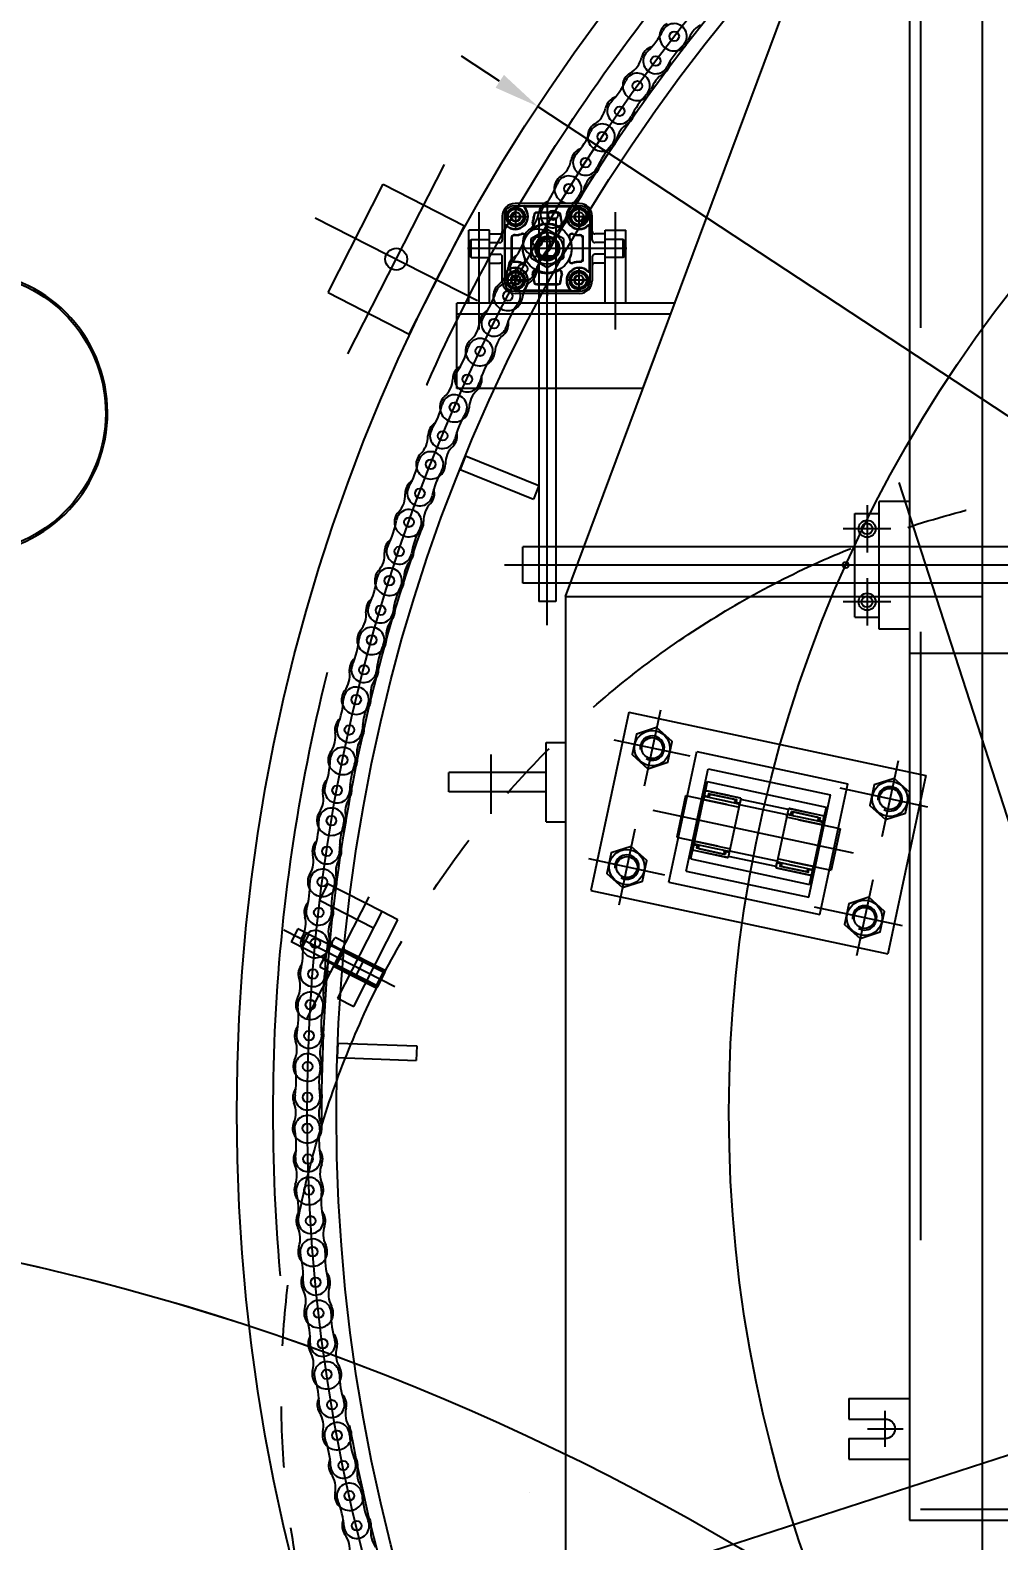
# Model space of a CAD drawing. Header units: millimetres. Extents: x 10462777 to 22643323, y 453826 to 1389191.
# Drawn here: x 11309565 to 11310362, y 586047 to 587289 of the extents above; entities that cross this region are included whole.
import ezdxf

# ---------------------------------------------------------------- set-up
doc = ezdxf.new("R2010")
doc.units = ezdxf.units.MM
doc.header["$LTSCALE"] = 200
doc.header["$MEASUREMENT"] = 0
doc.header["$PDMODE"] = 35
doc.header["$PDSIZE"] = -5
for name, pattern in [('CENTER', [2, 1.25, -0.25, 0.25, -0.25]), ('HIDDEN', [3.75, 2.5, -1.25]), ('PHANTOM', [2.5, 1.25, -0.25, 0.25, -0.25, 0.25, -0.25])]:
    doc.linetypes.add(name, pattern=pattern)
doc.layers.get('0').update_dxf_attribs({"linetype": 'CONTINUOUS'})
doc.layers.get('DEFPOINTS').update_dxf_attribs({"linetype": 'CONTINUOUS'})
for name, color, linetype in [('1', 1, 'CENTER'), ('2', 2, 'CONTINUOUS'), ('7', 7, 'CONTINUOUS'), ('CENTER', 1, 'CONTINUOUS'), ('DV1_DEFAULT', 7, 'CONTINUOUS'), ('H', 30, 'CONTINUOUS'), ('HIDDEN', 7, 'HIDDEN'), ('THIN', 3, 'CONTINUOUS')]:
    doc.layers.add(name, color=color, linetype=linetype)
doc.layers.add('203', color=7, linetype='CONTINUOUS', true_color=0xffffff)
doc.layers.add('LAYOUT', color=8, linetype='CONTINUOUS', lineweight=25)
doc.styles.get("Standard").update_dxf_attribs({"font": 'SYMBOL'})
doc.dimstyles.new('ROMANS', dxfattribs={"dimtxt": 2.5, "dimasz": 2.5, "dimexe": 1.25, "dimexo": 0.625, "dimtad": 1, "dimdec": 4, "dimdsep": 46, "dimlunit": 6, "dimtxsty": 'Standard', "dimcen": 2.5, "dimadec": 0, "dimazin": 0, "dimtfac": 1, "dimtdec": 4, "dimtmove": 0, "dimatfit": 3, "dimfxl": 1, "dimtolj": 1, "dimtzin": 0, "dimarcsym": 0})

# ---------------------------------------------------------------- blocks, each defined once
blk = doc.blocks.new('A$C3FED385B')
at = {"color": 9}
for p, q in [((32.5, 129), (31.5, 128)), ((31.5, 128), (31.5, 113)), ((46.5, 128), (31.5, 128)), ((46.5, 128), (45.5, 129)), ((46.5, 128), (46.5, 113)), ((27, 113), (27, 104.5)), ((34.2, 113), (34.2, 104.5)), ((43.8, 113), (43.8, 104.5)), ((51, 113), (51, 104.5)), ((11.4, 100.5), (66.6, 100.5)), ((32.2, 102.5), (12.5, 102.5)), ((20.5, 100.1), (57.5, 100.1)), ((45.8, 102.5), (65.5, 102.5)), ((2, 92), (2, 39)), ((4, 37.9), (4, 93.1)), ((9.2, 98), (5.5, 91.5)), ((5.5, 91.5), (9.2, 85)), ((16.8, 98), (9.2, 98)), ((20.5, 91.5), (16.8, 98)), ((16.8, 85), (20.5, 91.5)), ((27.9, 92.7), (27.9, 91.9)), ((28.3, 92.7), (28.3, 91.9)), ((47.6, 95.1), (30.4, 95.1)), ((47.6, 94.7), (30.4, 94.7)), ((49.7, 91.9), (49.7, 92.7)), ((50.1, 91.9), (50.1, 92.7)), ((61.2, 98), (57.5, 91.5)), ((57.5, 91.5), (61.2, 85)), ((68.8, 98), (61.2, 98)), ((72.5, 91.5), (68.8, 98)), ((68.8, 85), (72.5, 91.5)), ((74, 93.1), (74, 37.9)), ((76, 92), (76, 39)), ((4.4, 47), (4.4, 84)), ((9.2, 85), (16.8, 85)), ((12.6, 76.6), (11.8, 76.6)), ((12.6, 76.2), (11.8, 76.2)), ((20.5, 77), (20.5, 77)), ((31.2, 79), (23.4, 65.5)), ((27.5, 84), (27.5, 84)), ((46.8, 79), (31.2, 79)), ((34.6, 74.5), (43.4, 74.5)), ((54.6, 65.5), (46.8, 79)), ((50.5, 84), (50.5, 84)), ((57.5, 77), (57.5, 77)), ((61.2, 85), (68.8, 85)), ((66.2, 76.6), (65.4, 76.6)), ((66.2, 76.2), (65.4, 76.2)), ((73.6, 84), (73.6, 47)), ((9.4, 74.1), (9.4, 56.9)), ((9.8, 74.1), (9.8, 56.9)), ((23.4, 65.5), (31.2, 52)), ((46.8, 52), (54.6, 65.5)), ((68.2, 56.9), (68.2, 74.1)), ((68.6, 56.9), (68.6, 74.1)), ((11.8, 54.8), (12.6, 54.8)), ((11.8, 54.4), (12.6, 54.4)), ((20.5, 54), (20.5, 54)), ((31.2, 52), (46.8, 52)), ((34.6, 56.5), (43.4, 56.5)), ((57.5, 54), (57.5, 54)), ((65.4, 54.8), (66.2, 54.8)), ((65.4, 54.4), (66.2, 54.4)), ((9.2, 46), (5.5, 39.5)), ((5.5, 39.5), (9.2, 33)), ((16.8, 46), (9.2, 46)), ((20.5, 39.5), (16.8, 46)), ((16.8, 33), (20.5, 39.5)), ((27.5, 47), (27.5, 47)), ((27.9, 39.1), (27.9, 38.3)), ((28.3, 39.1), (28.3, 38.3)), ((49.7, 38.3), (49.7, 39.1)), ((50.1, 38.3), (50.1, 39.1)), ((50.5, 47), (50.5, 47)), ((61.2, 46), (57.5, 39.5)), ((57.5, 39.5), (61.2, 33)), ((68.8, 46), (61.2, 46)), ((72.5, 39.5), (68.8, 46)), ((68.8, 33), (72.5, 39.5)), ((9.2, 33), (16.8, 33)), ((66.6, 30.5), (11.4, 30.5)), ((12.5, 28.5), (32.2, 28.5)), ((57.5, 30.9), (20.5, 30.9)), ((27, 18), (27, 26.5)), ((30.4, 36.3), (47.6, 36.3)), ((30.4, 35.9), (47.6, 35.9)), ((34.2, 18), (34.2, 26.5)), ((43.8, 18), (43.8, 26.5)), ((65.5, 28.5), (45.8, 28.5)), ((51, 18), (51, 26.5)), ((61.2, 33), (68.8, 33)), ((31.5, 3), (31.5, 18)), ((46.5, 3), (46.5, 18)), ((32.5, 2), (31.5, 3)), ((46.5, 3), (31.5, 3)), ((46.5, 3), (45.5, 2))]:
    blk.add_line(p, q, dxfattribs=at)
at = {"color": 9, "linetype": 'Continuous'}
for p, q in [((45.5, 129), (32.5, 129)), ((51, 113), (27, 113)), ((51, 18), (27, 18)), ((45.5, 2), (32.5, 2))]:
    blk.add_line(p, q, dxfattribs=at)
at = {"color": 9, "linetype": 'CENTER'}
for p, q in [((39, 131), (39, 0)), ((13, 101.2), (13, 81.8)), ((65, 101.2), (65, 81.8)), ((3.3, 91.5), (22.7, 91.5)), ((55.3, 91.5), (74.7, 91.5)), ((0, 65.5), (78, 65.5)), ((3.3, 39.5), (22.7, 39.5)), ((13, 49.2), (13, 29.8)), ((55.3, 39.5), (74.7, 39.5)), ((65, 49.2), (65, 29.8))]:
    blk.add_line(p, q, dxfattribs=at)
at = {"color": 9}
for centre, radius in [((13, 91.5), 7.7), ((13, 91.5), 6.3), ((13, 91.5), 4), ((65, 91.5), 7.7), ((65, 91.5), 6.3), ((65, 91.5), 4), ((39, 65.5), 20), ((39, 65.5), 13), ((39, 65.5), 10), ((39, 65.5), 9), ((13, 39.5), 7.7), ((13, 39.5), 6.3), ((13, 39.5), 4), ((65, 39.5), 7.7), ((65, 39.5), 6.3), ((65, 39.5), 4)]:
    blk.add_circle(centre, radius, dxfattribs=at)
for centre, radius, start, end in [((12.5, 92), 10.5, 90, 180), ((11.4, 93.1), 7.41, 90, 180), ((12.6, 91.9), 10.7, 225.2751, 44.7249), ((20.5, 99.7), 0.824, 90, 224.7249), ((20.5, 99.7), 0.412, 90, 224.7249), ((25, 104.5), 2, 270, 0), ((32.2, 104.5), 2, 270, 0), ((45.8, 104.5), 2, 180, 270), ((53, 104.5), 2, 180, 270), ((65.4, 91.9), 10.7, 135.2751, 314.7249), ((57.5, 99.7), 0.824, 315.2751, 90), ((57.5, 99.7), 0.412, 315.2751, 90), ((65.5, 92), 10.5, 0, 90), ((66.6, 93.1), 7.41, 0, 90), ((12.6, 91.9), 10.3, 225.2751, 44.7249), ((13, 91.5), 3.4, 172.4294, 107.8704), ((12.6, 91.9), 15.2, 339.7465, 0), ((12.6, 91.9), 15.6, 339.7465, 0), ((30.4, 92.7), 2.47, 90, 180), ((30.4, 92.7), 2.06, 90, 180), ((47.6, 92.7), 2.47, 0, 90), ((47.6, 92.7), 2.06, 0, 90), ((65.4, 91.9), 15.6, 180, 200.2535), ((65.4, 91.9), 15.2, 180, 200.2535), ((65.4, 91.9), 10.3, 135.2751, 314.7249), ((65, 91.5), 3.4, 172.4294, 107.8704), ((4.8, 84), 0.824, 45.2751, 180), ((4.8, 84), 0.412, 45.2751, 180), ((11.8, 74.1), 2.47, 90, 180), ((11.8, 74.1), 2.06, 90, 180), ((12.6, 91.9), 15.2, 270, 290.2535), ((12.6, 91.9), 15.6, 270, 290.2535), ((18.8, 75.2), 2.47, 45, 110.2535), ((18.8, 75.2), 2.06, 45.626, 110.2535), ((18.7, 75.3), 2.09, 334.3124, 44.3784), ((18.7, 75.3), 2.5, 334.3124, 45), ((29.3, 85.7), 2.47, 159.7465, 225), ((29.3, 85.7), 2.06, 159.7465, 224.374), ((29.2, 85.8), 2.5, 225, 295.6876), ((29.2, 85.8), 2.09, 225.6216, 295.6876), ((39, 65.5), 20.4, 64.3124, 115.6876), ((48.8, 85.8), 2.5, 244.3124, 315), ((48.8, 85.8), 2.09, 244.3124, 314.3784), ((48.7, 85.7), 2.06, 315.626, 20.2535), ((48.7, 85.7), 2.47, 315, 20.2535), ((59.3, 75.3), 2.5, 135, 205.6876), ((59.3, 75.3), 2.09, 135.6216, 205.6876), ((59.2, 75.2), 2.47, 69.7465, 135), ((59.2, 75.2), 2.06, 69.7465, 134.374), ((65.4, 91.9), 15.6, 249.7465, 270), ((65.4, 91.9), 15.2, 249.7465, 270), ((66.2, 74.1), 2.47, 0, 90), ((66.2, 74.1), 2.06, 0, 90), ((73.2, 84), 0.824, 0, 134.7249), ((73.2, 84), 0.412, 0, 134.7249), ((39, 65.5), 20.4, 154.3124, 205.6876), ((39, 65.5), 7.75, 169.9759, 107.016), ((39, 65.5), 20.4, 334.3124, 25.6876), ((12.6, 39.1), 10.7, 315.2751, 134.7249), ((11.8, 56.9), 2.47, 180, 270), ((11.8, 56.9), 2.06, 180, 270), ((12.6, 39.1), 15.6, 69.7465, 90), ((12.6, 39.1), 15.2, 69.7465, 90), ((18.8, 55.8), 2.47, 249.7465, 315), ((18.8, 55.8), 2.06, 249.7465, 314.374), ((18.7, 55.7), 2.09, 315.6216, 25.6876), ((18.7, 55.7), 2.5, 315, 25.6876), ((65.4, 39.1), 10.7, 45.2751, 224.7249), ((59.3, 55.7), 2.5, 154.3124, 225), ((59.3, 55.7), 2.09, 154.3124, 224.3784), ((59.2, 55.8), 2.47, 225, 290.2535), ((59.2, 55.8), 2.06, 225.626, 290.2535), ((65.4, 39.1), 15.6, 90, 110.2535), ((65.4, 39.1), 15.2, 90, 110.2535), ((66.2, 56.9), 2.06, 270, 0), ((66.2, 56.9), 2.47, 270, 0), ((12.5, 39), 10.5, 180, 270), ((4.8, 47), 0.824, 180, 314.7249), ((11.4, 37.9), 7.41, 180, 270), ((4.8, 47), 0.412, 180, 314.7249), ((12.6, 39.1), 10.3, 315.2751, 134.7249), ((13, 39.5), 3.4, 172.4294, 107.8704), ((29.3, 45.3), 2.47, 135, 200.2535), ((12.6, 39.1), 15.2, 0, 20.2535), ((29.3, 45.3), 2.06, 135.626, 200.2535), ((12.6, 39.1), 15.6, 0, 20.2535), ((29.2, 45.2), 2.5, 64.3124, 135), ((29.2, 45.2), 2.09, 64.3124, 134.3784), ((30.4, 38.3), 2.47, 180, 270), ((30.4, 38.3), 2.06, 180, 270), ((39, 65.5), 20.4, 244.3124, 295.6876), ((47.6, 38.3), 2.47, 270, 0), ((47.6, 38.3), 2.06, 270, 0), ((48.8, 45.2), 2.5, 45, 115.6876), ((48.8, 45.2), 2.09, 45.6216, 115.6876), ((65.4, 39.1), 15.6, 159.7465, 180), ((65.4, 39.1), 15.2, 159.7465, 180), ((48.7, 45.3), 2.06, 339.7465, 44.374), ((48.7, 45.3), 2.47, 339.7465, 45), ((65.4, 39.1), 10.3, 45.2751, 224.7249), ((65, 39.5), 3.4, 172.4294, 107.8704), ((65.5, 39), 10.5, 270, 0), ((66.6, 37.9), 7.41, 270, 0), ((73.2, 47), 0.824, 225.2751, 360), ((73.2, 47), 0.412, 225.2751, 0), ((20.5, 31.3), 0.824, 135.2751, 270), ((20.5, 31.3), 0.412, 135.2751, 270), ((25, 26.5), 2, 0, 90), ((32.2, 26.5), 2, 0, 90), ((45.8, 26.5), 2, 90, 180), ((53, 26.5), 2, 90, 180), ((57.5, 31.3), 0.824, 270, 44.7249), ((57.5, 31.3), 0.412, 270, 44.7249)]:
    blk.add_arc(centre, radius, start, end, dxfattribs=at)
blk = doc.blocks.new('A$C61455E37')
at = {"layer": '7', "color": 60}
for p, q in [((0, 50), (17, 50)), ((0, 50), (0, 0)), ((17, 50), (17, 20)), ((33, 50), (50, 50)), ((33, 50), (33, 20)), ((50, 50), (50, 0)), ((0, 0), (50, 0))]:
    blk.add_line(p, q, dxfattribs=at)
blk.add_arc((25, 20), 8, 180, 0, dxfattribs=at)
at = {"layer": 'CENTER', "color": 60}
for p, q in [((25, 34.7), (25, 5.3)), ((39.7, 20), (10.3, 20))]:
    blk.add_line(p, q, dxfattribs=at)
blk = doc.blocks.new('A$C107C3577')
at = {"color": 4}
for p, q in [((1492, 419.1), (1492, 1231.1)), ((733, 136.1), (0, 409.1)), ((421.9, 114.1), (421.9, 128.1)), ((421.9, 128.1), (737.1, 128.1)), ((733, 136.1), (2418.7, 136.1)), ((737.1, 128.1), (737.1, 114.1)), ((421.9, 114.1), (737.1, 114.1))]:
    blk.add_line(p, q, dxfattribs=at)
at = {"color": 6}
for p, q in [((692.1, 1144.1), (692.1, 101.1)), ((722.1, 1144.1), (722.1, 101.1)), ((722.1, 101.1), (692.1, 101.1))]:
    blk.add_line(p, q, dxfattribs=at)
at = {"color": 7, "linetype": 'HIDDEN'}
for p, q in [((1483, 428.1), (1483, 1070.1)), ((12, 428.1), (1492, 428.1))]:
    blk.add_line(p, q, dxfattribs=at)
at = {"color": 151}
for p, q in [((2172, 479.1), (218, 479.1)), ((733, 136.1), (733, 479.1))]:
    blk.add_line(p, q, dxfattribs=at)
at = {"color": 3}
for p, q in [((491.9, 225.9), (491.9, 46.6)), ((561.9, 199.8), (491.9, 225.9)), ((561.9, 199.8), (561.9, 46.6)), ((561.9, 46.6), (491.9, 46.6))]:
    blk.add_line(p, q, dxfattribs=at)
for p, q in [((491.9, 185.6), (431.9, 185.6)), ((431.9, 168.6), (431.9, 185.6)), ((491.9, 168.6), (431.9, 168.6)), ((491.9, 73.6), (431.9, 73.6)), ((431.9, 73.6), (431.9, 56.6)), ((491.9, 56.6), (431.9, 56.6))]:
    blk.add_line(p, q)
blk.add_circle((707.1, 366.6), 2.5)
at = {"layer": '7', "color": 4}
for p, q in [((779.4, 419.1), (779.4, 1079.1)), ((0, 419.1), (1492, 419.1))]:
    blk.add_line(p, q, dxfattribs=at)
at = {"layer": '7', "color": 3, "linetype": 'Continuous'}
for p, q in [((654.8, 419.1), (654.8, 394.1)), ((759.8, 419.1), (759.8, 394.1)), ((759.8, 394.1), (654.8, 394.1))]:
    blk.add_line(p, q, dxfattribs=at)
at = {"layer": '7', "color": 1, "linetype": 'Continuous'}
for p, q in [((677.3, 403.6), (677.3, 364.6)), ((737.3, 403.6), (737.3, 364.6)), ((657.8, 384.1), (696.8, 384.1)), ((717.8, 384.1), (756.8, 384.1))]:
    blk.add_line(p, q, dxfattribs=at)
at = {"layer": '7', "color": 4, "linetype": 'Continuous'}
for p, q in [((664.8, 374.1), (664.8, 394.1)), ((749.8, 394.1), (664.8, 394.1)), ((749.8, 374.1), (749.8, 394.1)), ((749.8, 374.1), (664.8, 374.1))]:
    blk.add_line(p, q, dxfattribs=at)
at = {"layer": '7', "color": 7, "linetype": 'HIDDEN'}
for p, q in [((500.9, 222.6), (500.9, 46.6)), ((440.9, 114.1), (440.9, 128.1)), ((452.9, 114.1), (452.9, 128.1))]:
    blk.add_line(p, q, dxfattribs=at)
at = {"layer": '7', "color": 2}
for p, q in [((853, 120.1), (853, 136.1)), ((853, 136.1), (918, 136.1)), ((918, 120.1), (918, 136.1)), ((918, 120.1), (853, 120.1)), ((877.5, 120.1), (877.5, 40.1)), ((893.5, 120.1), (893.5, 40.1)), ((893.5, 40.1), (877.5, 40.1))]:
    blk.add_line(p, q, dxfattribs=at)
at = {"layer": '7', "color": 4, "linetype": 'Continuous'}
for centre, radius in [((677.3, 384.1), 7), ((677.3, 384.1), 4.5), ((737.3, 384.1), 7), ((737.3, 384.1), 4.5)]:
    blk.add_circle(centre, radius, dxfattribs=at)
at = {"layer": 'CENTER'}
for p, q in [((707.1, 1156.5), (707.1, 86)), ((513.5, 177.1), (417.1, 177.1)), ((756.6, 121.1), (427.5, 121.1)), ((911.5, 75.1), (862.9, 75.1)), ((513.5, 65.1), (417.1, 65.1))]:
    blk.add_line(p, q, dxfattribs=at)
at = {"layer": '7', "linetype": 'Continuous', "xscale": -1, "rotation": 180}
blk.add_blockref('A$C61455E37', (1392, 419.1), dxfattribs=at)
at = {"layer": '7'}
blk.add_blockref('A$C3FED385B', (407.9, 55.6), dxfattribs=at)
blk = doc.blocks.new('r710ic')
at = {"layer": 'DV1_DEFAULT', "color": 7, "linetype": 'Continuous', "lineweight": 0}
blk.add_arc((272041.4, 104232.6), 2050.1, 156.2009, 202.8943, dxfattribs=at)
at = {"layer": 'LAYOUT', "color": 3}
blk.add_circle((272041.4, 104232.6), 2050.1, dxfattribs=at)
blk = doc.blocks.new('A$C40DC224F')
at = {"layer": 'H', "color": 31, "linetype": 'Continuous'}
for p, q in [((30, 50), (0, 50)), ((0, 50), (0, 0)), ((30, 50), (30, 0)), ((30, 0), (0, 0))]:
    blk.add_line(p, q, dxfattribs=at)
for points in [[(30, 45.6), (27, 45.6), (27, 47.9), (3, 47.9), (3, 45.6), (0, 45.6), (0, 49, -0.414214), (1, 50), (29, 50, -0.414214), (30, 49), (30, 45.6)], [(30, 44.7), (27, 45), (3, 45), (0, 44.7), (0, 43.5, 0.414214), (1, 42.5), (29, 42.5, 0.414214), (30, 43.5), (30, 44.7)], [(20, 45), (5.5, 45, -1), (5.5, 47.9), (24.5, 47.9, -1), (24.5, 45), (20, 45)], [(30, 5.3), (27, 5), (3, 5), (0, 5.3), (0, 6.5, -0.414214), (1, 7.5), (29, 7.5, -0.414214), (30, 6.5), (30, 5.3)], [(30, 4.3), (27, 4.3), (27, 2.1), (3, 2.1), (3, 4.3), (0, 4.3), (0, 1, 0.414214), (1, 0), (29, 0, 0.414214), (30, 1), (30, 4.3)], [(20, 5), (5.5, 5, 1), (5.5, 2.1), (24.5, 2.1, 1), (24.5, 5), (20, 5)]]:
    blk.add_lwpolyline(points, format="xyb", dxfattribs=at)
blk = doc.blocks.new('*D438')
at = {"layer": '7', "color": 1, "lineweight": -2, "transparency": 16777216}
for p, q in [((11309951.7, 587247.4), (11309920.4, 587268)), ((11309983.1, 587226.7), (11312497.7, 585572.4)), ((11312808.2, 585368.1), (11312529, 585551.8))]:
    blk.add_line(p, q, dxfattribs=at)
at = {"layer": '7', "color": 1, "transparency": 16777216}
for points in [[(11309955.2, 587252.6), (11309948.3, 587242.1), (11309983.1, 587226.7)], [(11312532.4, 585557), (11312525.5, 585546.5), (11312497.7, 585572.4)]]:
    blk.add_solid(points, dxfattribs=at)
at = {"layer": 'DEFPOINTS', "color": 0, "transparency": 16777216}
for p in [(11309983.1, 587226.7), (11312497.7, 585572.4)]:
    blk.add_point(p, dxfattribs=at)
at = {"layer": '7', "color": 4, "transparency": 16777216, "insert": (11312745.4, 585453.5), "char_height": 37.5, "attachment_point": 5, "rotation": 326.6587}
blk.add_mtext('\\A1;∅3,010', dxfattribs=at)
blk = doc.blocks.new('A$C08586AF6')
at = {"layer": '7', "color": 71, "linetype": 'PHANTOM'}
for p, q in [((152.1, 231.3), (231.3, 152.1)), ((215.7, 224.2), (159.2, 167.6)), ((215.7, 224.2), (224.2, 215.7)), ((156.3, 156.3), (219.9, 219.9)), ((224.2, 215.7), (167.6, 159.2)), ((201.6, 210.1), (210.1, 201.6)), ((166.2, 174.7), (174.7, 166.2)), ((159.2, 167.6), (167.6, 159.2))]:
    blk.add_line(p, q, dxfattribs=at)
blk.add_circle((751, 751), 751, dxfattribs=at)
blk = doc.blocks.new('*D436')
at = {"layer": '7', "color": 1, "lineweight": -2, "transparency": 16777216}
blk.add_line((11310832.3, 585907.3), (11311069.2, 585708.1), dxfattribs=at)
at = {"layer": '7', "color": 1, "transparency": 16777216}
blk.add_solid([(11311073.2, 585712.9), (11311065.2, 585703.3), (11311097.9, 585684)], dxfattribs=at)
at = {"layer": 'DEFPOINTS', "color": 0, "transparency": 16777216}
for p in [(11309948.2, 586650.5), (11311097.9, 585684)]:
    blk.add_point(p, dxfattribs=at)
at = {"layer": '7', "color": 4, "transparency": 16777216, "insert": (11310934.4, 585869.6), "char_height": 37.5, "attachment_point": 5, "rotation": 319.9475}
blk.add_mtext('\\A1;∅1,502', dxfattribs=at)
blk = doc.blocks.new('A$C599E23C4')
at = {"layer": '7', "color": 1}
for p, q in [((1.1, 21.9), (1.1, 5.9)), ((38.1, 21.9), (38.1, 5.9)), ((48.9, 20.8), (40, 20.8)), ((50, 24.2), (50, 3.5)), ((48.9, 6.9), (40, 6.9))]:
    blk.add_line(p, q, dxfattribs=at)
blk.add_lwpolyline([(40, 27.7), (48.9, 27.7, -0.309401), (48.9, 20.8, -0.154701), (48.9, 6.9, -0.309401), (48.9, 0), (40, 0), (40, 27.7)], format="xyb", dxfattribs=at)
blk.add_lwpolyline([(40, 21.9), (1.1, 21.9), (0, 20.8), (0, 6.9), (1.1, 5.9), (40, 5.9)], dxfattribs=at)
at = {"layer": 'THIN', "color": 1}
for points in [[(40, 21.9), (38.1, 20.8), (0, 20.8)], [(40, 5.9), (38.1, 6.9), (0, 6.9)]]:
    blk.add_lwpolyline(points, dxfattribs=at)

msp = doc.modelspace()

# ---------------------------------------------------------------- linework, layer by layer
at = {"color": 31}
for centre in [(11310095.33827, 587284.36638, 0), (11310095.34357, 587284.37347, 0), (11310080.1677, 587264.00553, 0), (11310064.99183, 587243.63759, 0), (11310064.99688, 587243.64485, 0), (11310050.54516, 587222.75687, 0), (11310036.09344, 587201.86889, 0), (11310036.09823, 587201.87633, 0), (11310022.38847, 587180.49405, 0), (11310008.6787, 587159.11176, 0), (11310008.68322, 587159.11936, 0), (11309995.7323, 587137.26911, 0), (11309982.78138, 587115.41886, 0), (11309982.78563, 587115.42662, 0), (11309970.60951, 587093.13532, 0), (11309958.43338, 587070.84402, 0), (11309958.43737, 587070.85192, 0), (11309947.05104, 587048.14704, 0), (11309935.66472, 587025.44216, 0), (11309935.66842, 587025.4502, 0), (11309925.08592, 587002.35971, 0), (11309914.50342, 586979.26922, 0), (11309914.50684, 586979.27738, 0), (11309904.74121, 586955.82973, 0), (11309894.97558, 586932.38208, 0), (11309894.97871, 586932.39036, 0), (11309886.04197, 586908.61443, 0), (11309877.10524, 586884.8385, 0), (11309877.10807, 586884.84689, 0), (11309869.01125, 586860.77198, 0), (11309860.91442, 586836.69706, 0), (11309860.91696, 586836.70554, 0), (11309853.67001, 586812.36131, 0), (11309846.42306, 586788.01707, 0), (11309846.42531, 586788.02563, 0), (11309840.03717, 586763.44207, 0), (11309833.64903, 586738.8585, 0), (11309833.65097, 586738.86714, 0), (11309828.12952, 586714.07453, 0), (11309822.60806, 586689.28192, 0), (11309822.6097, 586689.29062, 0), (11309817.96172, 586664.31951, 0), (11309813.31375, 586639.3484, 0), (11309813.31508, 586639.35715, 0), (11309809.54631, 586614.2383, 0), (11309805.77755, 586589.11946, 0), (11309805.77857, 586589.12825, 0), (11309802.89366, 586563.89261, 0), (11309800.00874, 586538.65698, 0), (11309800.00946, 586538.6658, 0), (11309798.01195, 586513.34447, 0), (11309796.01444, 586488.02313, 0), (11309796.01484, 586488.03197, 0), (11309794.9072, 586462.65614, 0), (11309793.79956, 586437.2803, 0), (11309793.79966, 586437.28915, 0), (11309793.58325, 586411.89007, 0), (11309793.36662, 586386.49984, 0), (11309793.36684, 586386.49099, 0), (11309794.04171, 586361.10882, 0), (11309794.71627, 586335.72662, 0), (11309794.7168, 586335.71779, 0), (11309796.28203, 586310.37493, 0), (11309797.84695, 586285.03205, 0), (11309797.84779, 586285.02323, 0), (11309800.30144, 586259.75092, 0), (11309802.75479, 586234.47856, 0), (11309802.75594, 586234.46979, 0), (11309806.095, 586209.29915, 0), (11309809.43375, 586184.12846, 0), (11309809.43521, 586184.11973, 0), (11309813.65556, 586159.08178, 0), (11309817.87561, 586134.04377, 0), (11309817.87737, 586134.0351, 0), (11309822.97381, 586109.16068, 0), (11309828.06995, 586084.28619, 0), (11309828.07202, 586084.27759, 0), (11309834.03827, 586059.59735, 0)]:
    msp.add_circle(centre, 3.97, dxfattribs=at)
for centre, radius, start, end in [((11310095.33827, 587284.36638, 0), 12.05, 118.15959207, 232.54305538), ((11310095.34357, 587284.37347, 0), 10.4, 313.8581114, 152.7633153), ((11310126.47107, 587275.69707, 0), 20.26731, 118.15959207, 164.4394821), ((11310026.58786, 587319.76476, 0), 66.92976, 313.8581114, 332.76332435), ((11310095.33827, 587284.36638, 0), 12.05, 232.54305538, 344.4394921), ((11310080.1677, 587264.00553, 0), 12.05, 105.85801534, 166.4506553), ((11310080.1677, 587264.00553, 0), 10.4, 133.85810548, 332.76332435), ((11310148.92341, 587228.61423, 0), 66.92976, 133.85810548, 152.7633153), ((11310048.74983, 587271.57691, 0), 20.26731, 300.17077442, 346.4506653), ((11310080.1677, 587264.00553, 0), 12.05, 300.17077442, 0.76341536), ((11309995.04148, 587276.60141, 0), 66.92976, 315.86928466, 334.77449758), ((11310064.99183, 587243.63759, 0), 12.05, 120.17076528, 234.55422867), ((11310064.99688, 587243.64485, 0), 10.4, 315.86928466, 154.7744886), ((11310096.4097, 587236.0662, 0), 20.26731, 120.17076528, 166.4506553), ((11310050.54516, 587222.75687, 0), 12.05, 107.86918848, 168.46182857), ((11310064.99183, 587243.63759, 0), 12.05, 234.55422867, 346.4506653), ((11310120.50055, 587189.80032, 0), 66.92976, 135.86927855, 154.7744886), ((11310018.88093, 587229.221, 0), 20.26731, 302.1819477, 348.46183857), ((11310050.54516, 587222.75687, 0), 10.4, 135.86927855, 334.77449758), ((11310050.54516, 587222.75687, 0), 12.05, 302.1819477, 2.77458866), ((11310036.09344, 587201.86889, 0), 12.05, 122.18193837, 236.56540168), ((11310036.09823, 587201.87633, 0), 10.4, 317.88045765, 156.78566179), ((11310067.75767, 587195.40477, 0), 20.26731, 122.18193837, 168.46182857), ((11309965.02934, 587232.35755, 0), 66.92976, 317.88045765, 336.7856706), ((11310036.09344, 587201.86889, 0), 12.05, 236.56540168, 348.46183857), ((11310093.45736, 587150.01283, 0), 66.92976, 137.8804519, 156.78566179), ((11309990.51689, 587185.84296, 0), 20.26731, 304.19312073, 350.47301181), ((11310022.38847, 587180.49405, 0), 12.05, 109.88036164, 170.4730017), ((11310022.38847, 587180.49405, 0), 10.4, 137.8804519, 336.7856706), ((11310008.68322, 587159.11936, 0), 10.4, 319.89163095, 158.79683496), ((11310040.55027, 587153.76285, 0), 20.26731, 124.1931117, 170.4730017), ((11310022.38847, 587180.49405, 0), 12.05, 304.19312073, 4.78576177), ((11309936.58839, 587187.08768, 0), 66.92976, 319.89163095, 338.79684389), ((11310008.6787, 587159.11176, 0), 12.05, 124.1931117, 238.57657474), ((11310008.6787, 587159.11176, 0), 12.05, 238.57657474, 350.47301181), ((11309995.7323, 587137.26911, 0), 12.05, 111.89153497, 172.48417491), ((11310067.82713, 587109.30079, 0), 66.92976, 139.89162497, 158.79683496), ((11309963.69264, 587141.49621, 0), 20.26731, 306.20429388, 352.48418487), ((11309995.7323, 587137.26911, 0), 10.4, 139.89162497, 338.79684389), ((11309995.7323, 587137.26911, 0), 12.05, 306.20429388, 6.79693493), ((11309982.78138, 587115.41886, 0), 12.05, 126.20428488, 240.58774801), ((11309982.78563, 587115.42662, 0), 10.4, 321.90280413, 160.80800817), ((11310014.82104, 587111.19176, 0), 20.26731, 126.20428488, 172.48417491), ((11309909.75368, 587140.84758, 0), 66.92976, 321.90280413, 340.80801697), ((11309982.78138, 587115.41886, 0), 12.05, 240.58774801, 352.48418487), ((11310043.64146, 587067.71435, 0), 66.92976, 141.90279807, 160.80800817), ((11309970.60951, 587093.13532, 0), 12.05, 113.90270805, 174.49534807), ((11309970.60951, 587093.13532, 0), 10.4, 141.90279807, 340.80801697), ((11309970.60951, 587093.13532, 0), 12.05, 308.215467, 8.80810805), ((11309938.44124, 587096.2354, 0), 20.26731, 308.215467, 354.49535806), ((11309990.60166, 587067.74393, 0), 20.26731, 128.21545803, 174.49534807), ((11309884.55826, 587093.69422, 0), 66.92976, 323.91397734, 342.81919026), ((11309958.43338, 587070.84402, 0), 12.05, 128.21545803, 242.59892127), ((11309958.43737, 587070.85192, 0), 10.4, 323.91397734, 162.81918135), ((11309947.05104, 587048.14704, 0), 12.05, 115.91388116, 176.50652127), ((11309958.43338, 587070.84402, 0), 12.05, 242.59892127, 354.49535806), ((11310020.93014, 587025.30475, 0), 66.92976, 143.9139714, 162.81918135), ((11309914.79379, 587050.11629, 0), 20.26731, 310.22664032, 356.50653134), ((11309947.05104, 587048.14704, 0), 10.4, 143.9139714, 342.81919026), ((11309947.05104, 587048.14704, 0), 12.05, 310.22664032, 10.81928125), ((11309935.66472, 587025.44216, 0), 12.05, 130.22663137, 244.61009436), ((11309935.66842, 587025.4502, 0), 10.4, 325.92515056, 164.83035448), ((11309967.92197, 587023.47291, 0), 20.26731, 130.22663137, 176.50652127), ((11309861.03319, 587045.68568, 0), 66.92976, 325.92515056, 344.83036342), ((11309935.66472, 587025.44216, 0), 12.05, 244.61009436, 356.50653134), ((11309925.08592, 587002.35971, 0), 12.05, 117.9250546, 178.51769443), ((11309925.08592, 587002.35971, 0), 10.4, 145.9251446, 344.83036342), ((11309999.72115, 586982.12423, 0), 66.92976, 145.9251446, 164.83035448), ((11309892.77943, 587003.1957, 0), 20.26731, 312.23781352, 358.51770438), ((11309925.08592, 587002.35971, 0), 12.05, 312.23781352, 12.8304545), ((11309914.50342, 586979.26922, 0), 12.05, 132.23780458, 246.62126767), ((11309914.50684, 586979.27738, 0), 10.4, 327.93632358, 166.84152762), ((11309946.80991, 586978.43323, 0), 20.26731, 132.23780458, 178.51769443), ((11309839.20744, 586996.88112, 0), 66.92976, 327.93632358, 346.84153671), ((11309914.50342, 586979.26922, 0), 12.05, 246.62126767, 358.51770438), ((11309980.04061, 586938.22599, 0), 66.92976, 147.93631763, 166.84152762), ((11309904.74121, 586955.82973, 0), 12.05, 119.93622766, 180.52886764), ((11309904.74121, 586955.82973, 0), 10.4, 147.93631763, 346.84153671), ((11309904.74121, 586955.82973, 0), 12.05, 314.24898651, 14.8416276), ((11309872.42528, 586955.53143, 0), 20.26731, 314.24898651, 0.52887774), ((11309927.29151, 586932.68038, 0), 20.26731, 134.24897757, 180.52886764), ((11309819.10789, 586947.34067, 0), 66.92976, 329.94749688, 348.8527099), ((11309894.97558, 586932.38208, 0), 12.05, 134.24897757, 248.63244083), ((11309894.97871, 586932.39036, 0), 10.4, 329.94749688, 168.85270092), ((11309894.97558, 586932.38208, 0), 12.05, 248.63244083, 0.52887774), ((11309961.91278, 586893.66412, 0), 66.92976, 149.94749093, 168.85270092), ((11309886.04197, 586908.61443, 0), 12.05, 121.9474009, 182.54004085), ((11309886.04197, 586908.61443, 0), 10.4, 149.94749093, 348.8527099), ((11309886.04197, 586908.61443, 0), 12.05, 316.26015975, 16.85280092), ((11309853.75642, 586907.1822, 0), 20.26731, 316.26015975, 2.54005077), ((11309909.39079, 586886.27073, 0), 20.26731, 136.2601508, 182.54004085), ((11309800.75932, 586897.12534, 0), 66.92976, 331.95866999, 350.86388303), ((11309877.10524, 586884.8385, 0), 12.05, 136.2601508, 250.64361389), ((11309877.10807, 586884.84689, 0), 10.4, 331.95866999, 170.86387392), ((11309877.10524, 586884.8385, 0), 12.05, 250.64361389, 2.54005077), ((11309945.35999, 586848.49352, 0), 66.92976, 151.95866403, 170.86387392), ((11309836.79584, 586858.20759, 0), 20.26731, 318.27133313, 4.55122395), ((11309869.01125, 586860.77198, 0), 12.05, 123.95857407, 184.55121407), ((11309869.01125, 586860.77198, 0), 10.4, 151.95866403, 350.86388303), ((11309869.01125, 586860.77198, 0), 12.05, 318.27133313, 18.86397398), ((11309860.91696, 586836.70554, 0), 10.4, 333.96984317, 172.87504726), ((11309893.12982, 586839.26145, 0), 20.26731, 138.27132402, 184.55121407), ((11309784.18433, 586846.29702, 0), 66.92976, 333.96984317, 352.87505626), ((11309860.91442, 586836.69706, 0), 12.05, 138.27132402, 252.65478718), ((11309860.91442, 586836.69706, 0), 12.05, 252.65478718, 4.55122395), ((11309853.67001, 586812.36131, 0), 12.05, 125.96974727, 186.56238726), ((11309930.40263, 586802.76982, 0), 66.92976, 153.96983726, 172.87504726), ((11309821.56445, 586808.66792, 0), 20.26731, 320.28250608, 6.56239725), ((11309853.67001, 586812.36131, 0), 10.4, 153.96983726, 352.87505626), ((11309853.67001, 586812.36131, 0), 12.05, 320.28250608, 20.87514734), ((11309846.42531, 586788.02563, 0), 10.4, 335.98101642, 174.88622034), ((11309878.52863, 586791.71046, 0), 20.26731, 140.28249718, 186.56238726), ((11309769.40334, 586794.91832, 0), 66.92976, 335.98101642, 354.88622936), ((11309846.42306, 586788.01707, 0), 12.05, 140.28249718, 254.66596018), ((11309846.42306, 586788.01707, 0), 12.05, 254.66596018, 6.56239725), ((11309840.03717, 586763.44207, 0), 12.05, 127.98092044, 188.57356043), ((11309917.05913, 586756.54938, 0), 66.92976, 155.98101041, 174.88622034), ((11309808.081, 586758.62423, 0), 20.26731, 322.29367947, 8.57357041), ((11309840.03717, 586763.44207, 0), 10.4, 155.98101041, 354.88622936), ((11309840.03717, 586763.44207, 0), 12.05, 322.29367947, 22.88632036), ((11309833.65097, 586738.86714, 0), 10.4, 337.99218953, 176.89739349), ((11309865.6052, 586743.67634, 0), 20.26731, 142.29367041, 188.57356043), ((11309756.43456, 586743.05254, 0), 66.92976, 337.99218953, 356.89740265), ((11309833.64903, 586738.8585, 0), 12.05, 142.29367041, 256.67713355), ((11309833.64903, 586738.8585, 0), 12.05, 256.67713355, 8.57357041), ((11309905.34593, 586709.88912, 0), 66.92976, 157.99218355, 176.89739349), ((11309828.12952, 586714.07453, 0), 12.05, 129.99209345, 190.58473364), ((11309796.36211, 586708.13818, 0), 20.26731, 324.30485247, 10.58474351), ((11309828.12952, 586714.07453, 0), 10.4, 157.99218355, 356.89740265), ((11309828.12952, 586714.07453, 0), 12.05, 324.30485247, 24.89749353), ((11309822.6097, 586689.29062, 0), 10.4, 340.00336275, 178.90856675), ((11309854.37546, 586695.21827, 0), 20.26731, 144.30484355, 190.58473364), ((11309745.29396, 586690.76358, 0), 66.92976, 340.00336275, 358.90857579), ((11309822.60806, 586689.28192, 0), 12.05, 144.30484355, 258.6883066), ((11309822.60806, 586689.28192, 0), 12.05, 258.6883066, 10.58474351), ((11309895.27745, 586662.84654, 0), 66.92976, 160.00335681, 178.90856675), ((11309817.96172, 586664.31951, 0), 12.05, 132.00326676, 192.59590669), ((11309786.42222, 586657.27196, 0), 20.26731, 326.31602569, 12.59591682), ((11309817.96172, 586664.31951, 0), 10.4, 160.00335681, 358.90857579), ((11309817.96172, 586664.31951, 0), 12.05, 326.31602569, 26.90866673), ((11309813.31508, 586639.35715, 0), 10.4, 342.01453594, 180.91973993), ((11309844.85325, 586646.39595, 0), 20.26731, 146.31601679, 192.59590669), ((11309735.99528, 586638.11586, 0), 66.92976, 342.01453594, 0.9197489), ((11309813.31375, 586639.3484, 0), 12.05, 146.31601679, 260.69947992), ((11309813.31375, 586639.3484, 0), 12.05, 260.69947992, 12.59591682), ((11309886.86611, 586615.47959, 0), 66.92976, 162.01452991, 180.91973993), ((11309809.54631, 586614.2383, 0), 12.05, 134.0144398, 194.60707981), ((11309778.27356, 586606.08823, 0), 20.26731, 328.32719884, 14.60709003), ((11309809.54631, 586614.2383, 0), 10.4, 162.01452991, 0.9197489), ((11309809.54631, 586614.2383, 0), 12.05, 328.32719884, 28.91983999), ((11309805.77857, 586589.12825, 0), 10.4, 344.02570904, 182.93091321), ((11309837.05029, 586597.26953, 0), 20.26731, 148.32719001, 194.60707981), ((11309728.54996, 586585.17423, 0), 66.92976, 344.02570904, 2.93092209), ((11309805.77755, 586589.11946, 0), 12.05, 148.32719001, 262.7106532), ((11309805.77755, 586589.11946, 0), 12.05, 262.7106532, 14.60709003), ((11309880.12226, 586567.84663, 0), 66.92976, 164.02570311, 182.93091321), ((11309802.89366, 586563.89261, 0), 12.05, 136.02561319, 196.61825311), ((11309802.89366, 586563.89261, 0), 10.4, 164.02570311, 2.93092209), ((11309802.89366, 586563.89261, 0), 12.05, 330.33837202, 30.93101294), ((11309771.92619, 586554.65007, 0), 20.26731, 330.33837202, 16.61826318), ((11309800.00946, 586538.6658, 0), 10.4, 346.03688232, 184.94208639), ((11309830.9762, 586547.89953, 0), 20.26731, 150.33836301, 196.61825311), ((11309722.96718, 586532.00393, 0), 66.92976, 346.03688232, 4.94209539), ((11309800.00874, 586538.65698, 0), 12.05, 150.33836301, 264.72182633), ((11309800.00874, 586538.65698, 0), 12.05, 264.72182633, 16.61826318), ((11309875.05422, 586520.00634, 0), 66.92976, 166.03687634, 184.94208639), ((11309798.01195, 586513.34447, 0), 12.05, 138.03678643, 198.62942624), ((11309798.01195, 586513.34447, 0), 10.4, 166.03687634, 4.94209539), ((11309873.63714, 586502.69036, 0), 66.92976, 165.70103038, 184.60624038), ((11309798.01195, 586513.34447, 0), 12.05, 332.34954538, 32.9421862), ((11309767.38792, 586503.02083, 0), 20.26731, 332.34954538, 18.62943625), ((11309826.63846, 586498.34677, 0), 20.26731, 152.34953626, 198.62942624), ((11309796.01444, 586488.02313, 0), 12.05, 152.34953626, 266.73299955), ((11309719.25382, 586478.67045, 0), 66.92976, 348.04805556, 6.95326851), ((11309796.01484, 586488.03197, 0), 10.4, 348.04805556, 186.95325964), ((11309796.01444, 586488.02313, 0), 12.05, 266.73299955, 18.62943625), ((11309871.66822, 586472.01765, 0), 66.92976, 168.04804944, 186.95325964), ((11309794.9072, 586462.65614, 0), 12.05, 140.04795949, 200.64059958), ((11309794.9072, 586462.65614, 0), 10.4, 168.04804944, 6.95326851), ((11309794.9072, 586462.65614, 0), 12.05, 334.36071859, 34.95335952), ((11309764.66435, 586451.26413, 0), 20.26731, 334.36071859, 20.64060964), ((11309824.04242, 586448.67231, 0), 20.26731, 154.36070944, 200.64059958), ((11309793.79956, 586437.2803, 0), 12.05, 154.36070944, 268.74417259), ((11309793.79966, 586437.28915, 0), 10.4, 350.05922875, 188.96443267), ((11309793.79956, 586437.2803, 0), 12.05, 268.74417259, 20.64060964), ((11309717.41446, 586425.23951, 0), 66.92976, 350.05922875, 8.96444173), ((11309869.96844, 586423.9397, 0), 66.92976, 170.05922265, 188.96443267), ((11309793.58325, 586411.89007, 0), 12.05, 142.05913266, 202.65177263), ((11309793.58325, 586411.89007, 0), 10.4, 170.05922265, 8.96444173), ((11309793.58325, 586411.89007, 0), 12.05, 336.37189163, 36.96453274), ((11309763.75882, 586399.44373, 0), 20.26731, 336.37189163, 22.65178264), ((11309823.19127, 586398.93734, 0), 20.26731, 156.3718827, 202.65177263), ((11309793.36684, 586386.49099, 0), 12.05, 156.3718827, 270.75534582), ((11309793.36662, 586386.49984, 0), 10.4, 352.07040196, 190.975606), ((11309793.36684, 586386.49099, 0), 12.05, 270.75534582, 22.65178264), ((11309717.45135, 586371.77694, 0), 66.92976, 352.07040196, 10.97561478), ((11309869.95698, 586375.83172, 0), 66.92976, 172.07039576, 190.975606), ((11309794.04171, 586361.10882, 0), 12.05, 144.07030583, 204.66294582), ((11309794.04171, 586361.10882, 0), 10.4, 172.07039576, 10.97561478), ((11309794.04171, 586361.10882, 0), 12.05, 338.38306486, 38.97570588), ((11309764.67245, 586347.62347, 0), 20.26731, 338.38306486, 24.66295583), ((11309824.08607, 586349.20314, 0), 20.26731, 158.38305589, 204.66294582), ((11309794.7168, 586335.71779, 0), 12.05, 158.38305589, 272.766519), ((11309794.71627, 586335.72662, 0), 10.4, 354.08157512, 192.9867791), ((11309794.7168, 586335.71779, 0), 12.05, 272.766519, 24.66295583), ((11309719.36446, 586318.34859, 0), 66.92976, 354.08157512, 12.98678806), ((11309871.63384, 586327.75296, 0), 66.92976, 174.08156908, 192.9867791), ((11309796.28203, 586310.37493, 0), 12.05, 146.08147897, 206.67411909), ((11309796.28203, 586310.37493, 0), 10.4, 174.08156908, 12.98678806), ((11309796.28203, 586310.37493, 0), 12.05, 340.39423806, 40.98687911), ((11309767.40412, 586295.86719, 0), 20.26731, 340.39423806, 26.67412895), ((11309826.7257, 586299.53097, 0), 20.26731, 160.39422904, 206.67411909), ((11309797.84779, 586285.02323, 0), 12.05, 160.39422904, 274.7776922), ((11309797.84695, 586285.03205, 0), 10.4, 356.09274816, 194.99795212), ((11309797.84779, 586285.02323, 0), 12.05, 274.7776922, 26.67412895), ((11309723.15142, 586265.02029, 0), 66.92976, 356.09274816, 14.99796109), ((11309874.99697, 586279.76267, 0), 66.92976, 176.09274216, 194.99795212), ((11309800.30144, 586259.75092, 0), 12.05, 148.09265231, 208.68529227), ((11309800.30144, 586259.75092, 0), 12.05, 342.40541118, 42.99805219), ((11309771.95046, 586244.23866, 0), 20.26731, 342.40541118, 28.68530224), ((11309800.30144, 586259.75092, 0), 10.4, 176.09274216, 14.99796109), ((11309831.10692, 586249.98204, 0), 20.26731, 162.40540227, 208.68529227), ((11309802.75594, 586234.46979, 0), 12.05, 162.40540227, 276.78886539), ((11309802.75479, 586234.47856, 0), 10.4, 358.10392149, 197.00912543), ((11309802.75594, 586234.46979, 0), 12.05, 276.78886539, 28.68530224), ((11309728.80758, 586211.85774, 0), 66.92976, 358.10392149, 17.00913437), ((11309880.04221, 586231.91997, 0), 66.92976, 178.10391539, 197.00912543), ((11309806.095, 586209.29915, 0), 12.05, 150.10382529, 210.69646545), ((11309806.095, 586209.29915, 0), 12.05, 344.41658444, 45.00922523), ((11309806.095, 586209.29915, 0), 10.4, 178.10391539, 17.00913437), ((11309778.30587, 586192.80149, 0), 20.26731, 344.41658444, 30.69647531), ((11309837.22433, 586200.61739, 0), 20.26731, 164.41657546, 210.69646545), ((11309809.43375, 586184.12846, 0), 10.4, 0.11509471, 199.02029856), ((11309809.43521, 586184.11973, 0), 12.05, 278.80003872, 30.69647531), ((11309809.43521, 586184.11973, 0), 12.05, 164.41657546, 278.80003872), ((11309736.32595, 586158.92644, 0), 66.92976, 0.11509471, 19.02030753), ((11309886.76336, 586184.2838, 0), 66.92976, 180.11508863, 199.02029856), ((11309813.65556, 586159.08178, 0), 12.05, 152.11499864, 212.70763849), ((11309813.65556, 586159.08178, 0), 12.05, 346.42775759, 47.02039842), ((11309813.65556, 586159.08178, 0), 10.4, 180.11508863, 19.02030753), ((11309786.46253, 586141.61904, 0), 20.26731, 346.42775759, 32.70764838), ((11309845.0704, 586151.49784, 0), 20.26731, 166.42774861, 212.70763849), ((11309817.87561, 586134.04377, 0), 10.4, 2.12626777, 201.03147181), ((11309817.87737, 586134.0351, 0), 12.05, 280.8112117, 32.70764838), ((11309817.87737, 586134.0351, 0), 12.05, 166.42774861, 280.8112117), ((11309745.69729, 586106.2916, 0), 66.92976, 2.12626777, 21.0314808), ((11309895.15212, 586136.91284, 0), 66.92976, 182.12626173, 201.03147181), ((11309822.97381, 586109.16068, 0), 12.05, 154.12617175, 214.7188119), ((11309822.97381, 586109.16068, 0), 12.05, 348.4389308, 49.03157178), ((11309822.97381, 586109.16068, 0), 10.4, 182.12626173, 21.0314808), ((11309796.41037, 586090.75437, 0), 20.26731, 348.4389308, 34.71882181), ((11309854.63545, 586102.68389, 0), 20.26731, 168.4389217, 214.7188119), ((11309828.06995, 586084.28619, 0), 10.4, 4.13744106, 203.04264498), ((11309828.07202, 586084.27759, 0), 12.05, 282.82238483, 34.71882181), ((11309828.07202, 586084.27759, 0), 12.05, 168.4389217, 282.82238483), ((11309756.91004, 586054.01806, 0), 66.92976, 4.13744106, 23.0426539), ((11309905.19818, 586089.86547, 0), 66.92976, 184.13743492, 203.04264498), ((11309834.03827, 586059.59735, 0), 12.05, 156.13734491, 216.72998516), ((11309834.03827, 586059.59735, 0), 12.05, 350.45010394, 51.04274497), ((11309834.03827, 586059.59735, 0), 10.4, 184.13743492, 23.0426539), ((11309808.13716, 586040.27015, 0), 20.26731, 350.45010394, 36.72999485), ((11309865.90771, 586054.23569, 0), 20.26731, 170.45009498, 216.72998516)]:
    msp.add_arc(centre, radius, start, end, dxfattribs=at)
at = {"layer": '1', "color": 1, "linetype": 'CENTER'}
for p, q in [((11310083.93333, 586730.32597, 0), (11310070.56936, 586667.7368, 0)), ((11310108.54593, 586692.3494, 0), (11310045.95676, 586705.71337, 0)), ((11310279.52448, 586688.56356, 0), (11310266.16051, 586625.97439, 0)), ((11310304.13708, 586650.58699, 0), (11310231.76836, 586666.03908, 0)), ((11310242.84278, 586612.54743, 0), (11310077.95944, 586647.75314, 0)), ((11310063.05212, 586632.53039, 0), (11310049.68815, 586569.94122, 0)), ((11310087.66472, 586594.55382, 0), (11310025.07555, 586607.91779, 0)), ((11310258.64328, 586590.76798, 0), (11310245.27931, 586528.17881, 0)), ((11310283.25588, 586552.79141, 0), (11310210.88715, 586568.2435, 0))]:
    msp.add_line(p, q, dxfattribs=at)
at = {"layer": '2', "color": 60, "linetype": 'Continuous', "extrusion": (0, 0, -1)}
msp.add_arc((-11309512.50453, 586974.68352, 0), 115.00163, 30.19941489, 279.38129098, dxfattribs=at)
at = {"layer": '2', "color": 111, "linetype": 'Continuous'}
msp.add_arc((11309512.50453, 586974.68352, 0), 116.50165, 289.20121217, 105.00000002, dxfattribs=at)
at = {"layer": '203', "color": 172, "linetype": 'Continuous'}
msp.add_line((11309976.18158, 586087.02189, 0), (11309976.18096, 586087.02268, 0), dxfattribs=at)
at = {"layer": '7', "color": 2}
for p, q in [((11309810.48777, 587073.63036, 0), (11309855.96882, 587162.68919, 0)), ((11309855.96882, 587162.68919, 0), (11309922.76293, 587128.5784, 0)), ((11309877.28188, 587039.51957, 0), (11309922.76293, 587128.5784, 0)), ((11309810.48777, 587073.63036, 0), (11309877.28188, 587039.51957, 0))]:
    msp.add_line(p, q, dxfattribs=at)
at = {"layer": '7'}
for p, q in [((11309810.16155, 586587.42346, 0), (11309803.33939, 586574.06464, 0)), ((11309854.69096, 586564.68293, 0), (11309810.16155, 586587.42346, 0)), ((11309803.33939, 586574.06464, 0), (11309847.8688, 586551.32411, 0)), ((11309854.69096, 586564.68293, 0), (11309818.30612, 586493.43588, 0)), ((11309868.04978, 586557.86078, 0), (11309854.69096, 586564.68293, 0)), ((11309831.66494, 586486.61372, 0), (11309868.04978, 586557.86078, 0)), ((11309818.30612, 586493.43588, 0), (11309831.66494, 586486.61372, 0))]:
    msp.add_line(p, q, dxfattribs=at)
at = {"layer": '7', "color": 4}
for radius in [1505, 1423]:
    msp.add_circle((11311240.35769, 586399.55916, 0), radius, dxfattribs=at)
at = {"layer": '7', "color": 2}
msp.add_circle((11309866.62535, 587101.10438, 0), 9, dxfattribs=at)
at = {"layer": 'CENTER'}
for p, q in [((11309826.82943, 587023.17791, 0), (11309906.42127, 587179.03085, 0)), ((11309799.83123, 587135.21517, 0), (11309933.41947, 587066.99359, 0)), ((11310280.07742, 586917.35261, 0), (11310766.01637, 585417.08852, 0)), ((11312707.80053, 586874.86722, 0), (11309772.91485, 585924.25109, 0)), ((11309785.19455, 586544.03107, 0), (11309865.34749, 586503.09813, 0))]:
    msp.add_line(p, q, dxfattribs=at)
for radius in [1447.05, 1100]:
    msp.add_circle((11311240.35769, 586399.55916, 0), radius, dxfattribs=at)
at = {"layer": 'H'}
for p, q in [((11309923.7191, 586939.39969, 0), (11309919.21358, 586928.27763, 0)), ((11309923.7191, 586939.39969, 0), (11309983.96361, 586914.9948, 0)), ((11309919.21358, 586928.27763, 0), (11309979.45809, 586903.87273, 0)), ((11309983.96361, 586914.9948, 0), (11309979.45809, 586903.87273, 0)), ((11309818.48578, 586456.5264, 0), (11309818.05595, 586444.53411, 0)), ((11309818.48578, 586456.5264, 0), (11309883.44407, 586454.19814, 0)), ((11309883.44407, 586454.19814, 0), (11309883.01424, 586442.20584, 0)), ((11309818.05595, 586444.53411, 0), (11309883.01424, 586442.20584, 0))]:
    msp.add_line(p, q, dxfattribs=at)
at = {"layer": 'H', "color": 7}
for p, q in [((11310058.02275, 586728.70058, 0), (11310026.70094, 586582.00721, 0)), ((11310058.02275, 586728.70058, 0), (11310302.5117, 586676.49757, 0)), ((11310091.02146, 586588.72439, 0), (11310113.99079, 586696.29952, 0)), ((11310113.99079, 586696.29952, 0), (11310238.19117, 586669.78039, 0)), ((11310105.26268, 586597.95411, 0), (11310123.22051, 586682.05831, 0)), ((11310123.22051, 586682.05831, 0), (11310223.94996, 586660.55067, 0)), ((11310302.5117, 586676.49757, 0), (11310271.18989, 586529.8042, 0)), ((11310122.49492, 586671.47655, 0), (11310119.36274, 586656.80722, 0)), ((11310140.48795, 586659.96565, 0), (11310120.92883, 586664.14189, 0)), ((11310122.49492, 586671.47655, 0), (11310220.2905, 586650.59535, 0)), ((11310205.99212, 586576.44647, 0), (11310223.94996, 586660.55067, 0)), ((11310215.22185, 586562.20526, 0), (11310238.19117, 586669.78039, 0)), ((11310104.6934, 586659.9394, 0), (11310097.38498, 586625.71095, 0)), ((11310106.16034, 586659.62618, 0), (11310104.6934, 586659.9394, 0)), ((11310138.92186, 586652.63098, 0), (11310106.16034, 586659.62618, 0)), ((11310188.23727, 586644.14629, 0), (11310149.11904, 586652.49877, 0)), ((11310189.17692, 586648.54709, 0), (11310150.05869, 586656.89957, 0)), ((11310220.2905, 586650.59535, 0), (11310217.15832, 586635.92601, 0)), ((11310197.5992, 586640.10226, 0), (11310230.36072, 586633.10705, 0)), ((11310098.85192, 586625.39773, 0), (11310097.38498, 586625.71095, 0)), ((11310131.61343, 586618.40252, 0), (11310098.85192, 586625.39773, 0)), ((11310231.82766, 586632.79383, 0), (11310224.51923, 586598.56538, 0)), ((11310230.36072, 586633.10705, 0), (11310231.82766, 586632.79383, 0)), ((11310108.92214, 586607.90943, 0), (11310112.05432, 586622.57877, 0)), ((11310130.04734, 586611.06786, 0), (11310110.48823, 586615.2441, 0)), ((11310180.0936, 586606.00601, 0), (11310140.97537, 586614.35849, 0)), ((11310105.26268, 586597.95411, 0), (11310205.99212, 586576.44647, 0)), ((11310108.92214, 586607.90943, 0), (11310206.71772, 586587.02823, 0)), ((11310179.15395, 586601.60521, 0), (11310140.03571, 586609.95769, 0)), ((11310190.29078, 586605.8738, 0), (11310224.51923, 586598.56538, 0)), ((11310206.71772, 586587.02823, 0), (11310209.8499, 586601.69756, 0)), ((11310091.02146, 586588.72439, 0), (11310215.22185, 586562.20526, 0)), ((11310026.70094, 586582.00721, 0), (11310271.18989, 586529.8042, 0))]:
    msp.add_line(p, q, dxfattribs=at)
at = {"layer": 'H', "color": 1, "elevation": 0}
for points in [[(11310080.86379, 586715.95002), (11310064.4056, 586710.61917), (11310060.79315, 586693.70054), (11310073.63889, 586682.11275), (11310090.09708, 586687.44359), (11310093.70953, 586704.36223)], [(11310276.45495, 586674.18761), (11310259.99676, 586668.85677), (11310256.38431, 586651.93813), (11310269.23005, 586640.35034), (11310285.68824, 586645.68119), (11310289.30069, 586662.59982)], [(11310059.98259, 586618.15444), (11310043.52439, 586612.82359), (11310039.91195, 586595.90496), (11310052.75769, 586584.31717), (11310069.21588, 586589.64801), (11310072.82833, 586606.56665)], [(11310255.57374, 586576.39203), (11310239.11555, 586571.06119), (11310235.5031, 586554.14255), (11310248.34885, 586542.55476), (11310264.80704, 586547.88561), (11310268.41949, 586564.80424)]]:
    msp.add_lwpolyline(points, close=True, dxfattribs=at)
at = {"layer": 'H', "color": 1}
for centre, radius in [((11310077.25134, 586699.03138, 0), 14.5), ((11310077.25134, 586699.03138, 0), 8.6475), ((11310272.8425, 586657.26898, 0), 14.5), ((11310272.8425, 586657.26898, 0), 8.6475), ((11310056.37014, 586601.2358, 0), 14.5), ((11310056.37014, 586601.2358, 0), 8.6475), ((11310251.9613, 586559.4734, 0), 14.5), ((11310251.9613, 586559.4734, 0), 8.6475)]:
    msp.add_circle(centre, radius, dxfattribs=at)
for centre in [(11310077.25134, 586699.03138, 0), (11310272.8425, 586657.26898, 0), (11310056.37014, 586601.2358, 0), (11310251.9613, 586559.4734, 0)]:
    msp.add_arc(centre, 10, 239.94725665, 185.94725685, dxfattribs=at)
at = {"layer": 'HIDDEN'}
for radius in [1475, 1435]:
    msp.add_circle((11311240.35769, 586399.55916, 0), radius, dxfattribs=at)

# ---------------------------------------------------------------- block references
at = {"xscale": 1.000514211750324, "yscale": 1.000514211750324, "zscale": 1.000514211750324, "rotation": 270}
msp.add_blockref('A$C107C3577', (11309869.70675, 587557.02935, 0), dxfattribs=at)
at = {"layer": '7'}
for name, p, rotation in [('A$C08586AF6', (11309577.17596, 586650.26316, 0), 287.9472566882953), ('A$C40DC224F', (11310110.48823, 586615.2441, 0), 347.9472566882952), ('A$C599E23C4', (11309860.51716, 586521.12362, 0), 152.9472566882953)]:
    msp.add_blockref(name, p, dxfattribs=dict(at, rotation=rotation))
at = {"layer": '7', "xscale": -1, "rotation": 347.9472566882953}
msp.add_blockref('A$C40DC224F', (11310208.2838, 586594.3629, 0), dxfattribs=at)
at = {"layer": 'LAYOUT', "color": 2, "rotation": 270}
msp.add_blockref('r710ic', (11204875.24796, 856316.46559, 0), dxfattribs=at)

# ---------------------------------------------------------------- dimensions: what is measured, and where the dimension line sits
at = {"layer": '7'}
for p1, p2, picture, middle in [((11309983.06347, 587226.74488, 0), (11312497.65192, 585572.37343, 0), '*D438', (11312725.15101, 585422.69963, 0)), ((11309948.18972, 586650.48056, 0), (11311097.90407, 585683.96056, 0), '*D436', (11310910.7126, 585841.32512, 0))]:
    dim = msp.add_diameter_dim_2p(p1=p1, p2=p2, dimstyle='ROMANS', override={"dimscale": 15, "dimexo": 1, "dimgap": 1, "dimclrd": 1, "dimclre": 1, "dimclrt": 4, "dimadec": 4, "dimazin": 2}, dxfattribs=at)
    dim.commit()
    dim.dimension.update_dxf_attribs({"geometry": picture, "text_midpoint": middle, "dimtype": 163})

doc.saveas('drawing.dxf')
